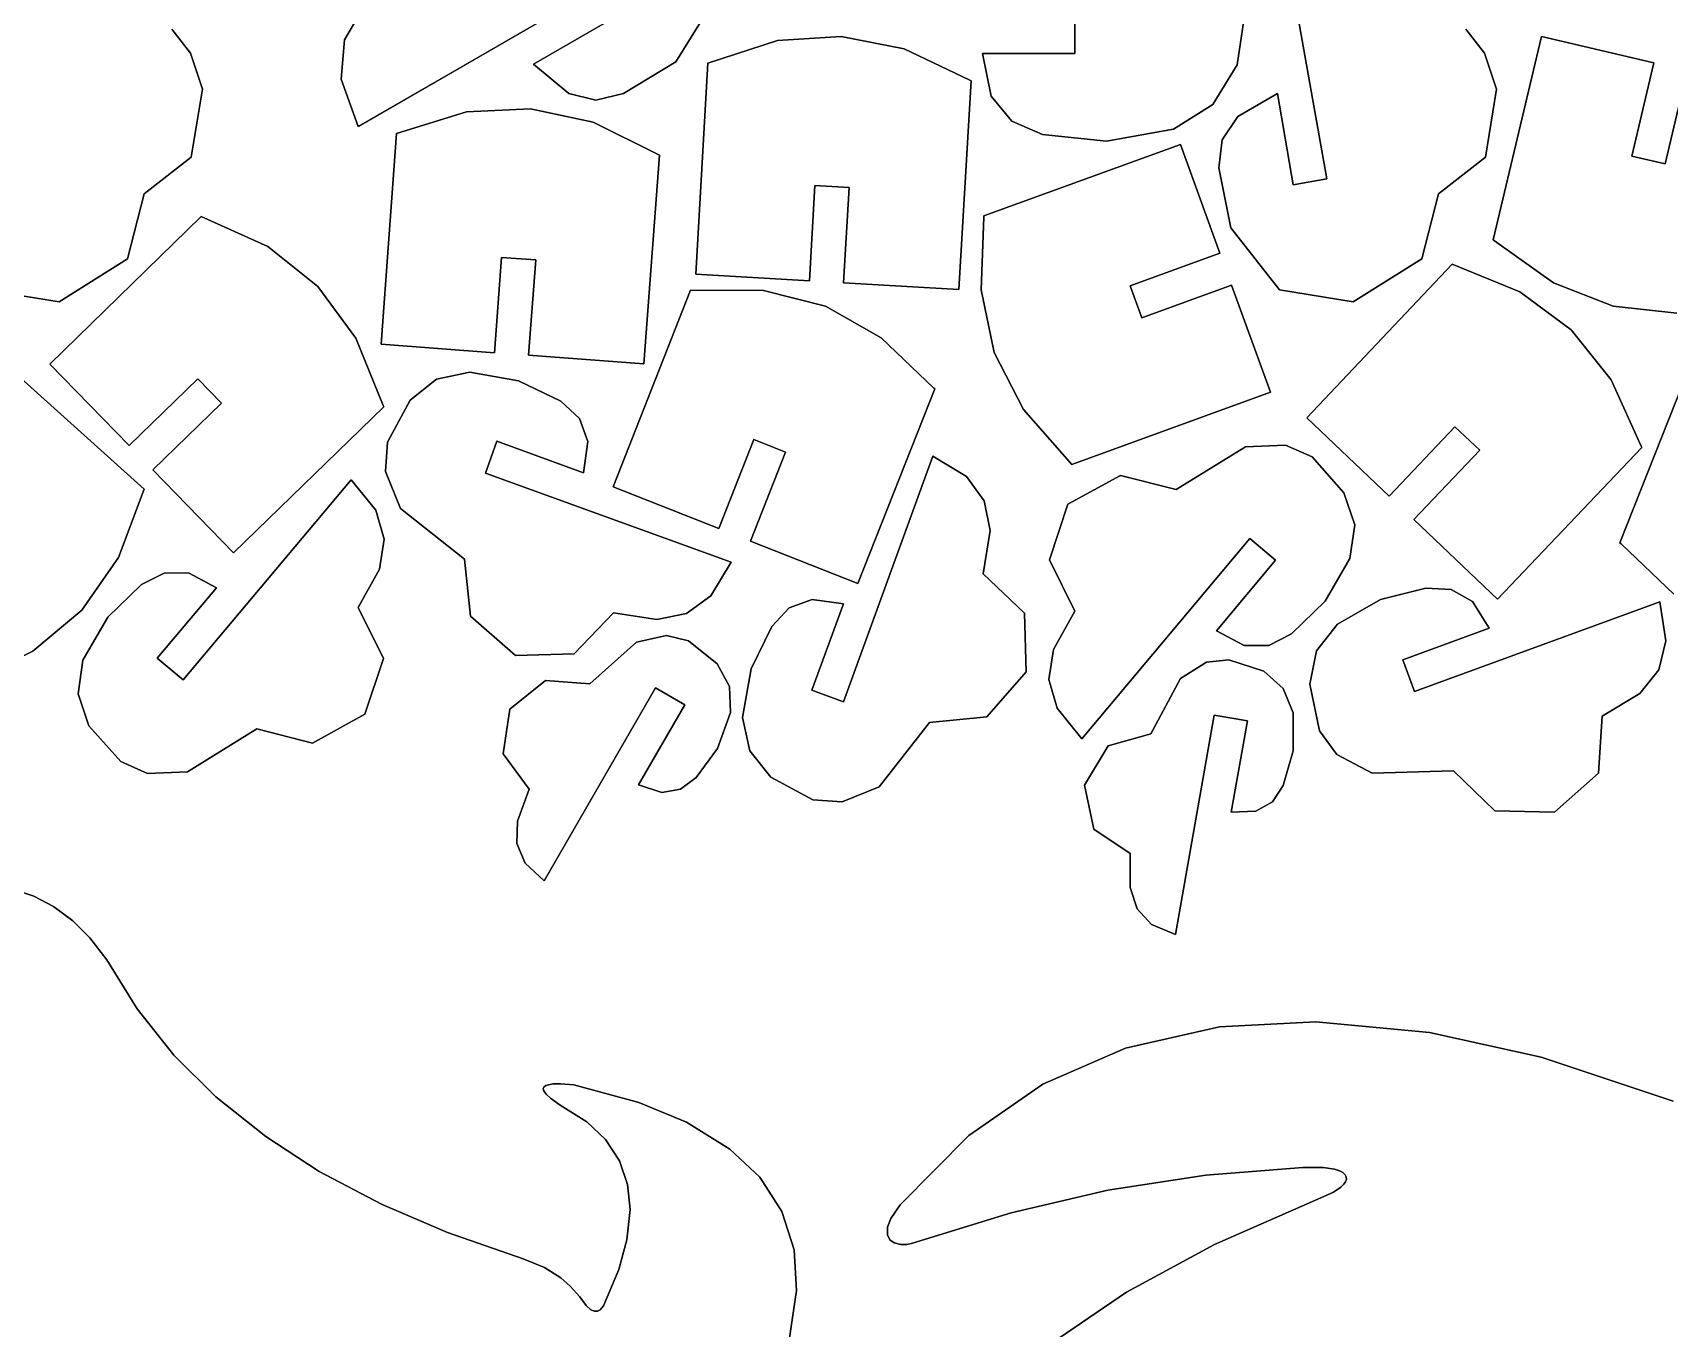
# Model space of a CAD drawing. Extents: x -1 to 600, y 1 to 926.
# Drawn here: x 190 to 326.5, y 556.4 to 664.5 of the extents above; entities that cross this region are included whole.
import ezdxf

# ---------------------------------------------------------------- set-up
doc = ezdxf.new("R2010")
doc.units = 0
doc.layers.add('EXPLORER_DEFAULT', color=253, linetype='CONTINUOUS')

# ---------------------------------------------------------------- blocks, each defined once
blk = doc.blocks.new('A_MODEL_SPACE')
at = {"layer": 'EXPLORER_DEFAULT'}
for p, q in [((293.950592, 675.004028), (297.969055, 652.335571)), ((297.969055, 652.335571), (293.950592, 675.004028)), ((217.121735, 656.695679), (237.048721, 668.224854)), ((237.048721, 668.224854), (217.121735, 656.695679)), ((217.687134, 666.835754), (215.978348, 663.922668)), ((215.978348, 663.922668), (217.687134, 666.835754)), ((243.629196, 662.097107), (247.102188, 667.683533)), ((247.102188, 667.683533), (243.629196, 662.097107)), ((291.29422, 667.265442), (290.488495, 661.84259)), ((290.488495, 661.84259), (291.29422, 667.265442)), ((238.474609, 665.763611), (231.776443, 661.910767)), ((231.776443, 661.910767), (238.474609, 665.763611)), ((276.951813, 662.789307), (276.946167, 665.630127)), ((276.946167, 665.630127), (276.951813, 662.789307)), ((203.129745, 662.811035), (201.570648, 664.830811)), ((201.570648, 664.830811), (203.129745, 662.811035)), ((215.978348, 663.922668), (215.704102, 660.645447)), ((215.704102, 660.645447), (215.978348, 663.922668)), ((252.117996, 663.866333), (246.317215, 661.983521)), ((246.317215, 661.983521), (252.117996, 663.866333)), ((257.450348, 664.223267), (252.117996, 663.866333)), ((252.117996, 663.866333), (257.450348, 664.223267)), ((262.690399, 663.17804), (257.450348, 664.223267)), ((257.450348, 664.223267), (262.690399, 663.17804)), ((311.129761, 662.811035), (309.570648, 664.830811)), ((309.570648, 664.830811), (311.129761, 662.811035)), ((315.894806, 664.223328), (311.842407, 647.232056)), ((311.842407, 647.232056), (315.894806, 664.223328)), ((325.269043, 662.002136), (315.894806, 664.223328)), ((315.894806, 664.223328), (325.269043, 662.002136)), ((204.14119, 659.815735), (203.129745, 662.811035)), ((203.129745, 662.811035), (204.14119, 659.815735)), ((268.171143, 660.564087), (262.690399, 663.17804)), ((262.690399, 663.17804), (268.171143, 660.564087)), ((269.231628, 662.796509), (276.951813, 662.789307)), ((276.951813, 662.789307), (269.231628, 662.796509)), ((269.967316, 659.229858), (269.231628, 662.796509)), ((269.231628, 662.796509), (269.967316, 659.229858)), ((312.141205, 659.815735), (311.129761, 662.811035)), ((311.129761, 662.811035), (312.141205, 659.815735)), ((231.776443, 661.910767), (234.700516, 659.468323)), ((234.700516, 659.468323), (231.776443, 661.910767)), ((239.268158, 659.453125), (243.629196, 662.097107)), ((243.629196, 662.097107), (239.268158, 659.453125)), ((246.317215, 661.983521), (245.319473, 644.363342)), ((245.319473, 644.363342), (246.317215, 661.983521)), ((290.488495, 661.84259), (288.468079, 658.532715)), ((288.468079, 658.532715), (290.488495, 661.84259)), ((323.429871, 654.236145), (325.269043, 662.002136)), ((325.269043, 662.002136), (323.429871, 654.236145)), ((328.043884, 661.344177), (326.204865, 653.578857)), ((326.204865, 653.578857), (328.043884, 661.344177)), ((203.20491, 654.137756), (204.14119, 659.815735)), ((204.14119, 659.815735), (203.20491, 654.137756)), ((215.704102, 660.645447), (217.121735, 656.695679)), ((217.121735, 656.695679), (215.704102, 660.645447)), ((267.248932, 643.086914), (268.289246, 660.523743)), ((268.289246, 660.523743), (267.248932, 643.086914)), ((268.289246, 660.523743), (268.171143, 660.564087)), ((268.171143, 660.564087), (268.289246, 660.523743)), ((311.204895, 654.137756), (312.141205, 659.815735)), ((312.141205, 659.815735), (311.204895, 654.137756)), ((234.700516, 659.468323), (236.971436, 658.892883)), ((236.971436, 658.892883), (234.700516, 659.468323)), ((236.971436, 658.892883), (239.268158, 659.453125)), ((239.268158, 659.453125), (236.971436, 658.892883)), ((271.674744, 657.14563), (269.967316, 659.229858)), ((269.967316, 659.229858), (271.674744, 657.14563)), ((288.468079, 658.532715), (285.164093, 656.46759)), ((285.164093, 656.46759), (288.468079, 658.532715)), ((293.838959, 659.449402), (290.543701, 657.537048)), ((290.543701, 657.537048), (293.838959, 659.449402)), ((295.168518, 651.837463), (293.838959, 659.449402)), ((293.838959, 659.449402), (295.168518, 651.837463)), ((226.172699, 657.915039), (220.34227, 656.12616)), ((220.34227, 656.12616), (226.172699, 657.915039)), ((231.510147, 658.185791), (226.172699, 657.915039)), ((226.172699, 657.915039), (231.510147, 658.185791)), ((236.73262, 657.05603), (231.510147, 658.185791)), ((231.510147, 658.185791), (236.73262, 657.05603)), ((242.17041, 654.353943), (236.73262, 657.05603)), ((236.73262, 657.05603), (242.17041, 654.353943)), ((274.246918, 656.038757), (271.674744, 657.14563)), ((271.674744, 657.14563), (274.246918, 656.038757)), ((290.543701, 657.537048), (289.226288, 655.599915)), ((289.226288, 655.599915), (290.543701, 657.537048)), ((220.34227, 656.12616), (219.060028, 638.524414)), ((219.060028, 638.524414), (220.34227, 656.12616)), ((279.572998, 655.490417), (274.246918, 656.038757)), ((274.246918, 656.038757), (279.572998, 655.490417)), ((285.164093, 656.46759), (279.572998, 655.490417)), ((279.572998, 655.490417), (285.164093, 656.46759)), ((289.226288, 655.599915), (288.967224, 653.250061)), ((288.967224, 653.250061), (289.226288, 655.599915)), ((240.966003, 636.89386), (242.287857, 654.311584)), ((242.287857, 654.311584), (240.966003, 636.89386)), ((242.287857, 654.311584), (242.17041, 654.353943)), ((242.17041, 654.353943), (242.287857, 654.311584)), ((285.759308, 655.188293), (269.332611, 649.247925)), ((269.332611, 649.247925), (285.759308, 655.188293)), ((289.048889, 646.133545), (285.759308, 655.188293)), ((285.759308, 655.188293), (289.048889, 646.133545)), ((326.204865, 653.578857), (323.429871, 654.236145)), ((323.429871, 654.236145), (326.204865, 653.578857)), ((199.276611, 651.080261), (203.20491, 654.137756)), ((203.20491, 654.137756), (199.276611, 651.080261)), ((288.967224, 653.250061), (289.960144, 648.247742)), ((289.960144, 648.247742), (288.967224, 653.250061)), ((307.276611, 651.080261), (311.204895, 654.137756)), ((311.204895, 654.137756), (307.276611, 651.080261)), ((254.784454, 643.812622), (255.247101, 651.779297)), ((255.247101, 651.779297), (254.784454, 643.812622)), ((255.247101, 651.779297), (258.094086, 651.613892)), ((258.094086, 651.613892), (255.247101, 651.779297)), ((258.094086, 651.613892), (257.631378, 643.646484)), ((257.631378, 643.646484), (258.094086, 651.613892)), ((297.969055, 652.335571), (295.168518, 651.837463)), ((295.168518, 651.837463), (297.969055, 652.335571)), ((197.884613, 645.644226), (199.276611, 651.080261)), ((199.276611, 651.080261), (197.884613, 645.644226)), ((305.884613, 645.644226), (307.276611, 651.080261)), ((307.276611, 651.080261), (305.884613, 645.644226)), ((204.038116, 649.203003), (191.408585, 636.875793)), ((191.408585, 636.875793), (204.038116, 649.203003)), ((209.588989, 646.676758), (204.038116, 649.203003)), ((204.038116, 649.203003), (209.588989, 646.676758)), ((269.342224, 649.123413), (269.108917, 643.055786)), ((269.108917, 643.055786), (269.342224, 649.123413)), ((269.332611, 649.247925), (269.342224, 649.123413)), ((269.342224, 649.123413), (269.332611, 649.247925)), ((289.960144, 648.247742), (294.021851, 643.073547)), ((294.021851, 643.073547), (289.960144, 648.247742)), ((213.764297, 643.34082), (209.588989, 646.676758)), ((209.588989, 646.676758), (213.764297, 643.34082)), ((281.548065, 643.407593), (289.048889, 646.133545)), ((289.048889, 646.133545), (281.548065, 643.407593)), ((311.842407, 647.232056), (311.951691, 647.171753)), ((311.951691, 647.171753), (311.842407, 647.232056)), ((311.951691, 647.171753), (316.895264, 643.645813)), ((316.895264, 643.645813), (311.951691, 647.171753)), ((192.174698, 642.065002), (197.884613, 645.644226)), ((197.884613, 645.644226), (192.174698, 642.065002)), ((228.514877, 637.820862), (229.106155, 645.779053)), ((229.106155, 645.779053), (228.514877, 637.820862)), ((229.106155, 645.779053), (231.950089, 645.567627)), ((231.950089, 645.567627), (229.106155, 645.779053)), ((231.950089, 645.567627), (231.358749, 637.608765)), ((231.358749, 637.608765), (231.950089, 645.567627)), ((308.416687, 645.204285), (296.287415, 632.384583)), ((296.287415, 632.384583), (308.416687, 645.204285)), ((300.174683, 642.065002), (305.884613, 645.644226)), ((305.884613, 645.644226), (300.174683, 642.065002)), ((314.06366, 642.900818), (308.416687, 645.204285)), ((308.416687, 645.204285), (314.06366, 642.900818)), ((216.925034, 639.032654), (213.764297, 643.34082)), ((213.764297, 643.34082), (216.925034, 639.032654)), ((245.319473, 644.363342), (254.784454, 643.812622)), ((254.784454, 643.812622), (245.319473, 644.363342)), ((257.631378, 643.646484), (267.248932, 643.086914)), ((267.248932, 643.086914), (257.631378, 643.646484)), ((282.522034, 640.727295), (281.548065, 643.407593)), ((281.548065, 643.407593), (282.522034, 640.727295)), ((290.022217, 643.453003), (282.522034, 640.727295)), ((282.522034, 640.727295), (290.022217, 643.453003)), ((293.259583, 634.54187), (290.022217, 643.453003)), ((290.022217, 643.453003), (293.259583, 634.54187)), ((316.895264, 643.645813), (321.874207, 641.706543)), ((321.874207, 641.706543), (316.895264, 643.645813)), ((186.021835, 643.073547), (192.174698, 642.065002)), ((192.174698, 642.065002), (186.021835, 643.073547)), ((244.852371, 643.047485), (238.399567, 626.621094)), ((238.399567, 626.621094), (244.852371, 643.047485)), ((250.951019, 643.023743), (244.852371, 643.047485)), ((244.852371, 643.047485), (250.951019, 643.023743)), ((256.12796, 641.696838), (250.951019, 643.023743)), ((250.951019, 643.023743), (256.12796, 641.696838)), ((269.108917, 643.055786), (270.221222, 637.829529)), ((270.221222, 637.829529), (269.108917, 643.055786)), ((294.021851, 643.073547), (300.174683, 642.065002)), ((300.174683, 642.065002), (294.021851, 643.073547)), ((318.368317, 639.733582), (314.06366, 642.900818)), ((314.06366, 642.900818), (318.368317, 639.733582)), ((260.779144, 639.066833), (256.12796, 641.696838)), ((256.12796, 641.696838), (260.779144, 639.066833)), ((321.874207, 641.706543), (327.187531, 641.13208)), ((327.187531, 641.13208), (321.874207, 641.706543)), ((321.697906, 635.554504), (318.368317, 639.733582)), ((318.368317, 639.733582), (321.697906, 635.554504)), ((199.276672, 626.433044), (186.144455, 638.223328)), ((186.144455, 638.223328), (199.276672, 626.433044)), ((219.204514, 633.404602), (216.925034, 639.032654)), ((216.925034, 639.032654), (219.204514, 633.404602)), ((219.060028, 638.524414), (228.514877, 637.820862)), ((228.514877, 637.820862), (219.060028, 638.524414)), ((265.168854, 634.871399), (260.779144, 639.066833)), ((260.779144, 639.066833), (265.168854, 634.871399)), ((270.221222, 637.829529), (272.657898, 633.073059)), ((272.657898, 633.073059), (270.221222, 637.829529)), ((328.858795, 638.186218), (322.428864, 621.944946)), ((322.428864, 621.944946), (328.858795, 638.186218)), ((191.408585, 636.875793), (198.020386, 630.080688)), ((198.020386, 630.080688), (191.408585, 636.875793)), ((231.358749, 637.608765), (240.966003, 636.89386)), ((240.966003, 636.89386), (231.358749, 637.608765)), ((198.020386, 630.080688), (203.739151, 635.646484)), ((203.739151, 635.646484), (198.020386, 630.080688)), ((203.739151, 635.646484), (205.728073, 633.602722)), ((205.728073, 633.602722), (203.739151, 635.646484)), ((221.468979, 633.852417), (223.675629, 635.613892)), ((223.675629, 635.613892), (221.468979, 633.852417)), ((223.675629, 635.613892), (226.4505, 636.204041)), ((226.4505, 636.204041), (223.675629, 635.613892)), ((226.4505, 636.204041), (230.519318, 635.480347)), ((230.519318, 635.480347), (226.4505, 636.204041)), ((230.519318, 635.480347), (234.042526, 633.769409)), ((234.042526, 633.769409), (230.519318, 635.480347)), ((324.199402, 630.021545), (321.697906, 635.554504)), ((321.697906, 635.554504), (324.199402, 630.021545)), ((219.56723, 630.342712), (221.468979, 633.852417)), ((221.468979, 633.852417), (219.56723, 630.342712)), ((234.042526, 633.769409), (235.591888, 632.32489)), ((235.591888, 632.32489), (234.042526, 633.769409)), ((258.832489, 618.55719), (265.268463, 634.796143)), ((265.268463, 634.796143), (258.832489, 618.55719)), ((265.268463, 634.796143), (265.168854, 634.871399)), ((265.168854, 634.871399), (265.268463, 634.796143)), ((276.681366, 628.489807), (293.259583, 634.54187)), ((293.259583, 634.54187), (276.681366, 628.489807)), ((205.728073, 633.602722), (200.008804, 628.036499)), ((200.008804, 628.036499), (205.728073, 633.602722)), ((206.727203, 621.131897), (219.264404, 633.295044)), ((219.264404, 633.295044), (206.727203, 621.131897)), ((219.264404, 633.295044), (219.204514, 633.404602)), ((219.204514, 633.404602), (219.264404, 633.295044)), ((272.657898, 633.073059), (276.681366, 628.489807)), ((276.681366, 628.489807), (272.657898, 633.073059)), ((296.287415, 632.384583), (303.164215, 625.857788)), ((303.164215, 625.857788), (296.287415, 632.384583)), ((235.591888, 632.32489), (236.296768, 630.401367)), ((236.296768, 630.401367), (235.591888, 632.32489)), ((303.164215, 625.857788), (308.657104, 631.646606)), ((308.657104, 631.646606), (303.164215, 625.857788)), ((308.657104, 631.646606), (310.725739, 629.683594)), ((310.725739, 629.683594), (308.657104, 631.646606)), ((219.401611, 627.901978), (219.56723, 630.342712)), ((219.56723, 630.342712), (219.401611, 627.901978)), ((228.71608, 630.427917), (227.755966, 627.778015)), ((227.755966, 627.778015), (228.71608, 630.427917)), ((235.936951, 627.794128), (228.71608, 630.427917)), ((228.71608, 630.427917), (235.936951, 627.794128)), ((236.296768, 630.401367), (235.936951, 627.794128)), ((235.936951, 627.794128), (236.296768, 630.401367)), ((247.218674, 623.140808), (250.147186, 630.564148)), ((250.147186, 630.564148), (247.218674, 623.140808)), ((250.147186, 630.564148), (252.799957, 629.517517)), ((252.799957, 629.517517), (250.147186, 630.564148)), ((285.384491, 626.399353), (291.178223, 629.977417)), ((291.178223, 629.977417), (285.384491, 626.399353)), ((291.178223, 629.977417), (294.509155, 630.117493)), ((294.509155, 630.117493), (291.178223, 629.977417)), ((294.509155, 630.117493), (296.746063, 629.127136)), ((296.746063, 629.127136), (294.509155, 630.117493)), ((310.725739, 629.683594), (305.232361, 623.894287)), ((305.232361, 623.894287), (310.725739, 629.683594)), ((312.220032, 617.262329), (324.26358, 629.91449)), ((324.26358, 629.91449), (312.220032, 617.262329)), ((324.26358, 629.91449), (324.199402, 630.021545)), ((324.199402, 630.021545), (324.26358, 629.91449)), ((252.799957, 629.517517), (249.871201, 622.093567)), ((249.871201, 622.093567), (252.799957, 629.517517)), ((257.6427, 608.68457), (265.090057, 629.176453)), ((265.090057, 629.176453), (257.6427, 608.68457)), ((265.090057, 629.176453), (267.901794, 627.484497)), ((267.901794, 627.484497), (265.090057, 629.176453)), ((296.746063, 629.127136), (299.393677, 626.139648)), ((299.393677, 626.139648), (296.746063, 629.127136)), ((200.008804, 628.036499), (206.727203, 621.131897)), ((206.727203, 621.131897), (200.008804, 628.036499)), ((202.527267, 610.514343), (216.534119, 627.223328)), ((216.534119, 627.223328), (202.527267, 610.514343)), ((216.534119, 627.223328), (218.597626, 624.671692)), ((218.597626, 624.671692), (216.534119, 627.223328)), ((220.672546, 624.819824), (219.401611, 627.901978)), ((219.401611, 627.901978), (220.672546, 624.819824)), ((227.755966, 627.778015), (248.247879, 620.330627)), ((248.247879, 620.330627), (227.755966, 627.778015)), ((267.901794, 627.484497), (269.376892, 625.467957)), ((269.376892, 625.467957), (267.901794, 627.484497)), ((276.361053, 625.174438), (280.736938, 627.580505)), ((280.736938, 627.580505), (276.361053, 625.174438)), ((280.736938, 627.580505), (285.384491, 626.399353)), ((285.384491, 626.399353), (280.736938, 627.580505)), ((197.121506, 620.727844), (199.276672, 626.433044)), ((199.276672, 626.433044), (197.121506, 620.727844)), ((238.399567, 626.621094), (247.218674, 623.140808)), ((247.218674, 623.140808), (238.399567, 626.621094)), ((299.393677, 626.139648), (300.29422, 623.463623)), ((300.29422, 623.463623), (299.393677, 626.139648)), ((218.597626, 624.671692), (219.294067, 622.272278)), ((219.294067, 622.272278), (218.597626, 624.671692)), ((226.016357, 620.599243), (220.672546, 624.819824)), ((220.672546, 624.819824), (226.016357, 620.599243)), ((269.376892, 625.467957), (269.871765, 622.984802)), ((269.871765, 622.984802), (269.376892, 625.467957)), ((274.827301, 620.522522), (276.361053, 625.174438)), ((276.361053, 625.174438), (274.827301, 620.522522)), ((269.871765, 622.984802), (269.303162, 619.362366)), ((269.303162, 619.362366), (269.871765, 622.984802)), ((300.29422, 623.463623), (299.899719, 620.654236)), ((299.899719, 620.654236), (300.29422, 623.463623)), ((305.232361, 623.894287), (312.220032, 617.262329)), ((312.220032, 617.262329), (305.232361, 623.894287)), ((219.294067, 622.272278), (218.909805, 619.769531)), ((218.909805, 619.769531), (219.294067, 622.272278)), ((249.871201, 622.093567), (258.832489, 618.55719)), ((258.832489, 618.55719), (249.871201, 622.093567)), ((291.535309, 622.309387), (277.528473, 605.600464)), ((277.528473, 605.600464), (291.535309, 622.309387)), ((293.697021, 620.500854), (291.535309, 622.309387)), ((291.535309, 622.309387), (293.697021, 620.500854)), ((322.428864, 621.944946), (322.528473, 621.86969)), ((322.528473, 621.86969), (322.428864, 621.944946)), ((322.528473, 621.86969), (326.919739, 617.675903)), ((326.919739, 617.675903), (322.528473, 621.86969)), ((194.067795, 616.341919), (197.121506, 620.727844)), ((197.121506, 620.727844), (194.067795, 616.341919)), ((226.496017, 615.828003), (226.016357, 620.599243)), ((226.016357, 620.599243), (226.496017, 615.828003)), ((248.247879, 620.330627), (246.555908, 617.518921)), ((246.555908, 617.518921), (248.247879, 620.330627)), ((276.926025, 616.263672), (274.827301, 620.522522)), ((274.827301, 620.522522), (276.926025, 616.263672)), ((288.752411, 614.616272), (293.697021, 620.500854)), ((293.697021, 620.500854), (288.752411, 614.616272)), ((299.899719, 620.654236), (297.828003, 617.078369)), ((297.828003, 617.078369), (299.899719, 620.654236)), ((199.047333, 618.470947), (200.934631, 619.432861)), ((200.934631, 619.432861), (199.047333, 618.470947)), ((200.934631, 619.432861), (202.983231, 619.437317)), ((202.983231, 619.437317), (200.934631, 619.432861)), ((202.983231, 619.437317), (205.310165, 618.207458)), ((205.310165, 618.207458), (202.983231, 619.437317)), ((218.909805, 619.769531), (217.136551, 616.56012)), ((217.136551, 616.56012), (218.909805, 619.769531)), ((269.303162, 619.362366), (272.731964, 616.078186)), ((272.731964, 616.078186), (269.303162, 619.362366)), ((196.234573, 615.745422), (199.047333, 618.470947)), ((199.047333, 618.470947), (196.234573, 615.745422)), ((205.310165, 618.207458), (200.365555, 612.322876)), ((200.365555, 612.322876), (205.310165, 618.207458)), ((246.555908, 617.518921), (244.539368, 616.043823)), ((244.539368, 616.043823), (246.555908, 617.518921)), ((302.437958, 617.22583), (306.236664, 618.179871)), ((306.236664, 618.179871), (302.437958, 617.22583)), ((306.236664, 618.179871), (308.35202, 618.069214)), ((308.35202, 618.069214), (306.236664, 618.179871)), ((308.35202, 618.069214), (310.128418, 617.048828)), ((310.128418, 617.048828), (308.35202, 618.069214)), ((189.977127, 612.904297), (194.067795, 616.341919)), ((194.067795, 616.341919), (189.977127, 612.904297)), ((217.136551, 616.56012), (219.235275, 612.301208)), ((219.235275, 612.301208), (217.136551, 616.56012)), ((238.433777, 616.117554), (235.149551, 612.688721)), ((235.149551, 612.688721), (238.433777, 616.117554)), ((242.056168, 615.54895), (238.433777, 616.117554)), ((238.433777, 616.117554), (242.056168, 615.54895)), ((244.539368, 616.043823), (242.056168, 615.54895)), ((242.056168, 615.54895), (244.539368, 616.043823)), ((251.651306, 614.97113), (253.09581, 616.520508)), ((253.09581, 616.520508), (251.651306, 614.97113)), ((253.09581, 616.520508), (255.019333, 617.225403)), ((255.019333, 617.225403), (253.09581, 616.520508)), ((257.626556, 616.86554), (254.992798, 609.644714)), ((254.992798, 609.644714), (257.626556, 616.86554)), ((255.019333, 617.225403), (257.626556, 616.86554)), ((257.626556, 616.86554), (255.019333, 617.225403)), ((272.731964, 616.078186), (272.881744, 611.18219)), ((272.881744, 611.18219), (272.731964, 616.078186)), ((275.152802, 613.054199), (276.926025, 616.263672)), ((276.926025, 616.263672), (275.152802, 613.054199)), ((297.828003, 617.078369), (295.015259, 614.352783)), ((295.015259, 614.352783), (297.828003, 617.078369)), ((298.855835, 615.164917), (302.437958, 617.22583)), ((302.437958, 617.22583), (298.855835, 615.164917)), ((305.272064, 609.549316), (325.756836, 617.016235)), ((325.756836, 617.016235), (305.272064, 609.549316)), ((310.128418, 617.048828), (311.528687, 614.820312)), ((311.528687, 614.820312), (310.128418, 617.048828)), ((325.756836, 617.016235), (326.268066, 613.774719)), ((326.268066, 613.774719), (325.756836, 617.016235)), ((194.162857, 612.169495), (196.234573, 615.745422)), ((196.234573, 615.745422), (194.162857, 612.169495)), ((230.253586, 612.53894), (226.496017, 615.828003)), ((226.496017, 615.828003), (230.253586, 612.53894)), ((249.940384, 611.447937), (251.651306, 614.97113)), ((251.651306, 614.97113), (249.940384, 611.447937)), ((291.079346, 613.386414), (288.752411, 614.616272)), ((288.752411, 614.616272), (291.079346, 613.386414)), ((297.109497, 612.929138), (298.855835, 615.164917)), ((298.855835, 615.164917), (297.109497, 612.929138)), ((311.528687, 614.820312), (304.30423, 612.19635)), ((304.30423, 612.19635), (311.528687, 614.820312)), ((236.451019, 610.191345), (240.359329, 613.673279)), ((240.359329, 613.673279), (236.451019, 610.191345)), ((240.359329, 613.673279), (242.862198, 614.223999)), ((242.862198, 614.223999), (240.359329, 613.673279)), ((242.862198, 614.223999), (244.687759, 613.772827)), ((244.687759, 613.772827), (242.862198, 614.223999)), ((244.687759, 613.772827), (247.09082, 611.864685)), ((247.09082, 611.864685), (244.687759, 613.772827)), ((293.12796, 613.39093), (291.079346, 613.386414)), ((291.079346, 613.386414), (293.12796, 613.39093)), ((295.015259, 614.352783), (293.12796, 613.39093)), ((293.12796, 613.39093), (295.015259, 614.352783)), ((326.268066, 613.774719), (325.671478, 611.348511)), ((325.671478, 611.348511), (326.268066, 613.774719)), ((184.511414, 610.259094), (189.977127, 612.904297)), ((189.977127, 612.904297), (184.511414, 610.259094)), ((193.768356, 609.360107), (194.162857, 612.169495)), ((194.162857, 612.169495), (193.768356, 609.360107)), ((200.365555, 612.322876), (202.527267, 610.514343)), ((202.527267, 610.514343), (200.365555, 612.322876)), ((219.235275, 612.301208), (217.701523, 607.649292)), ((217.701523, 607.649292), (219.235275, 612.301208)), ((235.149551, 612.688721), (230.253586, 612.53894)), ((230.253586, 612.53894), (235.149551, 612.688721)), ((247.09082, 611.864685), (248.129745, 609.959106)), ((248.129745, 609.959106), (247.09082, 611.864685)), ((274.768524, 610.551514), (275.152802, 613.054199)), ((275.152802, 613.054199), (274.768524, 610.551514)), ((285.76358, 610.628235), (287.927155, 612.00177)), ((287.927155, 612.00177), (285.76358, 610.628235)), ((287.927155, 612.00177), (289.796936, 612.202209)), ((289.796936, 612.202209), (287.927155, 612.00177)), ((289.796936, 612.202209), (292.707672, 611.231018)), ((292.707672, 611.231018), (289.796936, 612.202209)), ((296.551392, 610.161377), (297.109497, 612.929138)), ((297.109497, 612.929138), (296.551392, 610.161377)), ((304.30423, 612.19635), (305.272064, 609.549316)), ((305.272064, 609.549316), (304.30423, 612.19635)), ((249.216629, 607.379089), (249.940384, 611.447937)), ((249.940384, 611.447937), (249.216629, 607.379089)), ((272.881744, 611.18219), (269.592682, 607.424622)), ((269.592682, 607.424622), (272.881744, 611.18219)), ((275.464966, 608.152039), (274.768524, 610.551514)), ((274.768524, 610.551514), (275.464966, 608.152039)), ((283.28186, 606.019531), (285.76358, 610.628235)), ((285.76358, 610.628235), (283.28186, 606.019531)), ((292.707672, 611.231018), (294.335693, 609.795715)), ((294.335693, 609.795715), (292.707672, 611.231018)), ((325.671478, 611.348511), (324.087341, 609.373291)), ((324.087341, 609.373291), (325.671478, 611.348511)), ((194.6689, 606.684082), (193.768356, 609.360107)), ((193.768356, 609.360107), (194.6689, 606.684082)), ((229.783646, 608.05957), (232.775085, 610.465088)), ((232.775085, 610.465088), (229.783646, 608.05957)), ((241.946503, 609.854187), (232.660965, 593.755127)), ((232.660965, 593.755127), (241.946503, 609.854187)), ((232.775085, 610.465088), (236.451019, 610.191345)), ((236.451019, 610.191345), (232.775085, 610.465088)), ((244.391586, 608.446167), (241.946503, 609.854187)), ((241.946503, 609.854187), (244.391586, 608.446167)), ((248.129745, 609.959106), (248.2061, 607.779724)), ((248.2061, 607.779724), (248.129745, 609.959106)), ((254.992798, 609.644714), (257.6427, 608.68457)), ((257.6427, 608.68457), (254.992798, 609.644714)), ((294.335693, 609.795715), (295.152863, 607.773865)), ((295.152863, 607.773865), (294.335693, 609.795715)), ((297.350555, 606.250366), (296.551392, 610.161377)), ((296.551392, 610.161377), (297.350555, 606.250366)), ((324.087341, 609.373291), (320.94693, 607.480408)), ((320.94693, 607.480408), (324.087341, 609.373291)), ((229.24353, 604.333313), (229.783646, 608.05957)), ((229.783646, 608.05957), (229.24353, 604.333313)), ((240.521439, 601.750916), (244.391586, 608.446167)), ((244.391586, 608.446167), (240.521439, 601.750916)), ((248.2061, 607.779724), (247.115097, 604.796204)), ((247.115097, 604.796204), (248.2061, 607.779724)), ((277.528473, 605.600464), (275.464966, 608.152039)), ((275.464966, 608.152039), (277.528473, 605.600464)), ((295.152863, 607.773865), (295.148071, 604.597107)), ((295.148071, 604.597107), (295.152863, 607.773865)), ((197.316528, 603.696655), (194.6689, 606.684082)), ((194.6689, 606.684082), (197.316528, 603.696655)), ((208.678085, 606.424377), (202.884369, 602.846375)), ((202.884369, 602.846375), (208.678085, 606.424377)), ((213.325638, 605.243286), (208.678085, 606.424377)), ((208.678085, 606.424377), (213.325638, 605.243286)), ((217.701523, 607.649292), (213.325638, 605.243286)), ((213.325638, 605.243286), (217.701523, 607.649292)), ((249.806778, 604.604248), (249.216629, 607.379089)), ((249.216629, 607.379089), (249.806778, 604.604248)), ((264.821442, 606.944946), (260.600861, 601.601135)), ((260.600861, 601.601135), (264.821442, 606.944946)), ((269.592682, 607.424622), (264.821442, 606.944946)), ((264.821442, 606.944946), (269.592682, 607.424622)), ((288.561249, 607.582275), (285.341888, 589.27832)), ((285.341888, 589.27832), (288.561249, 607.582275)), ((291.340454, 607.095459), (288.561249, 607.582275)), ((288.561249, 607.582275), (291.340454, 607.095459)), ((289.993591, 599.480347), (291.340454, 607.095459)), ((291.340454, 607.095459), (289.993591, 599.480347)), ((320.94693, 607.480408), (320.635071, 602.742737)), ((320.635071, 602.742737), (320.94693, 607.480408)), ((279.733978, 605.019592), (283.28186, 606.019531)), ((283.28186, 606.019531), (279.733978, 605.019592)), ((298.792572, 604.27417), (297.350555, 606.250366)), ((297.350555, 606.250366), (298.792572, 604.27417)), ((199.553421, 602.706238), (197.316528, 603.696655)), ((197.316528, 603.696655), (199.553421, 602.706238)), ((231.400787, 601.389404), (229.24353, 604.333313)), ((229.24353, 604.333313), (231.400787, 601.389404)), ((247.115097, 604.796204), (245.345734, 602.356201)), ((245.345734, 602.356201), (247.115097, 604.796204)), ((251.568268, 602.397583), (249.806778, 604.604248)), ((249.806778, 604.604248), (251.568268, 602.397583)), ((277.745697, 601.736023), (279.733978, 605.019592)), ((279.733978, 605.019592), (277.745697, 601.736023)), ((295.148071, 604.597107), (294.319946, 601.699097)), ((294.319946, 601.699097), (295.148071, 604.597107)), ((301.747314, 602.730042), (298.792572, 604.27417)), ((298.792572, 604.27417), (301.747314, 602.730042)), ((202.884369, 602.846375), (199.553421, 602.706238)), ((199.553421, 602.706238), (202.884369, 602.846375)), ((245.345734, 602.356201), (244.042816, 601.381104)), ((244.042816, 601.381104), (245.345734, 602.356201)), ((255.078003, 600.49585), (251.568268, 602.397583)), ((251.568268, 602.397583), (255.078003, 600.49585)), ((308.553833, 602.931885), (301.747314, 602.730042)), ((301.747314, 602.730042), (308.553833, 602.931885)), ((311.98819, 599.585205), (308.553833, 602.931885)), ((308.553833, 602.931885), (311.98819, 599.585205)), ((320.635071, 602.742737), (316.980835, 599.480957)), ((316.980835, 599.480957), (320.635071, 602.742737)), ((230.430161, 598.717346), (231.400787, 601.389404)), ((231.400787, 601.389404), (230.430161, 598.717346)), ((242.484329, 601.111938), (240.521439, 601.750916)), ((240.521439, 601.750916), (242.484329, 601.111938)), ((244.042816, 601.381104), (242.484329, 601.111938)), ((242.484329, 601.111938), (244.042816, 601.381104)), ((260.600861, 601.601135), (257.518738, 600.3302)), ((257.518738, 600.3302), (260.600861, 601.601135)), ((278.512604, 598.049683), (277.745697, 601.736023)), ((277.745697, 601.736023), (278.512604, 598.049683)), ((294.319946, 601.699097), (293.429077, 600.337219)), ((293.429077, 600.337219), (294.319946, 601.699097)), ((257.518738, 600.3302), (255.078003, 600.49585)), ((255.078003, 600.49585), (257.518738, 600.3302)), ((293.429077, 600.337219), (292.056671, 599.551208)), ((292.056671, 599.551208), (293.429077, 600.337219)), ((316.980835, 599.480957), (311.98819, 599.585205)), ((311.98819, 599.585205), (316.980835, 599.480957)), ((230.375168, 596.866638), (230.430161, 598.717346)), ((230.430161, 598.717346), (230.375168, 596.866638)), ((292.056671, 599.551208), (289.993591, 599.480347)), ((289.993591, 599.480347), (292.056671, 599.551208)), ((231.070862, 595.214661), (230.375168, 596.866638)), ((230.375168, 596.866638), (231.070862, 595.214661)), ((281.546631, 596.021179), (278.512604, 598.049683)), ((278.512604, 598.049683), (281.546631, 596.021179)), ((281.548462, 593.178223), (281.546631, 596.021179)), ((281.546631, 596.021179), (281.548462, 593.178223)), ((232.660965, 593.755127), (231.070862, 595.214661)), ((231.070862, 595.214661), (232.660965, 593.755127)), ((190.064545, 592.470703), (188.306717, 593.037842)), ((188.306717, 593.037842), (190.064545, 592.470703)), ((282.129761, 591.420349), (281.548462, 593.178223)), ((281.548462, 593.178223), (282.129761, 591.420349)), ((191.703308, 591.615051), (190.064545, 592.470703)), ((190.064545, 592.470703), (191.703308, 591.615051)), ((193.307434, 590.416748), (191.703308, 591.615051)), ((191.703308, 591.615051), (193.307434, 590.416748)), ((283.34848, 590.105957), (282.129761, 591.420349)), ((282.129761, 591.420349), (283.34848, 590.105957)), ((194.725708, 588.994568), (193.307434, 590.416748)), ((193.307434, 590.416748), (194.725708, 588.994568)), ((285.341888, 589.27832), (283.34848, 590.105957)), ((283.34848, 590.105957), (285.341888, 589.27832)), ((196.150452, 587.147949), (194.725708, 588.994568)), ((194.725708, 588.994568), (196.150452, 587.147949)), ((198.676819, 583.061157), (196.150452, 587.147949)), ((196.150452, 587.147949), (198.676819, 583.061157)), ((201.752594, 579.205261), (198.676819, 583.061157)), ((198.676819, 583.061157), (201.752594, 579.205261)), ((297.055847, 581.9823), (289.000763, 581.553406)), ((289.000763, 581.553406), (297.055847, 581.9823)), ((306.533417, 581.084167), (297.055847, 581.9823)), ((297.055847, 581.9823), (306.533417, 581.084167)), ((289.000763, 581.553406), (281.169556, 579.770752)), ((281.169556, 579.770752), (289.000763, 581.553406)), ((315.860565, 579.014343), (306.533417, 581.084167)), ((306.533417, 581.084167), (315.860565, 579.014343)), ((205.253616, 575.724976), (201.752594, 579.205261)), ((201.752594, 579.205261), (205.253616, 575.724976)), ((281.169556, 579.770752), (274.275299, 576.763306)), ((274.275299, 576.763306), (281.169556, 579.770752)), ((326.87326, 575.355469), (315.860565, 579.014343)), ((315.860565, 579.014343), (326.87326, 575.355469)), ((232.621857, 576.535889), (232.583374, 576.42572)), ((232.583374, 576.42572), (232.621857, 576.535889)), ((232.583374, 576.42572), (232.601151, 576.282227)), ((232.601151, 576.282227), (232.583374, 576.42572)), ((232.805496, 576.67572), (232.621857, 576.535889)), ((232.621857, 576.535889), (232.805496, 576.67572)), ((233.390747, 576.791687), (232.805496, 576.67572)), ((232.805496, 576.67572), (233.390747, 576.791687)), ((234.016937, 576.799255), (233.390747, 576.791687)), ((233.390747, 576.791687), (234.016937, 576.799255)), ((235.129593, 576.711975), (234.016937, 576.799255)), ((234.016937, 576.799255), (235.129593, 576.711975)), ((240.542343, 575.236755), (235.129593, 576.711975)), ((235.129593, 576.711975), (240.542343, 575.236755)), ((274.275299, 576.763306), (268.084137, 572.488037)), ((268.084137, 572.488037), (274.275299, 576.763306)), ((209.412842, 572.398987), (205.253616, 575.724976)), ((205.253616, 575.724976), (209.412842, 572.398987)), ((232.601151, 576.282227), (232.668472, 576.14447)), ((232.668472, 576.14447), (232.601151, 576.282227)), ((232.668472, 576.14447), (232.822922, 575.944702)), ((232.822922, 575.944702), (232.668472, 576.14447)), ((232.822922, 575.944702), (233.19368, 575.597473)), ((233.19368, 575.597473), (232.822922, 575.944702)), ((233.19368, 575.597473), (233.993958, 575.018066)), ((233.993958, 575.018066), (233.19368, 575.597473)), ((233.993958, 575.018066), (236.209747, 573.623779)), ((236.209747, 573.623779), (233.993958, 575.018066)), ((244.522232, 573.599365), (240.542343, 575.236755)), ((240.542343, 575.236755), (244.522232, 573.599365)), ((236.209747, 573.623779), (237.761581, 572.155762)), ((237.761581, 572.155762), (236.209747, 573.623779)), ((213.885956, 569.497681), (209.412842, 572.398987)), ((209.412842, 572.398987), (213.885956, 569.497681)), ((248.156738, 571.362488), (244.522232, 573.599365)), ((244.522232, 573.599365), (248.156738, 571.362488)), ((268.084137, 572.488037), (262.356964, 566.713867)), ((262.356964, 566.713867), (268.084137, 572.488037)), ((237.761581, 572.155762), (238.928299, 570.385498)), ((238.928299, 570.385498), (237.761581, 572.155762)), ((250.646912, 569.012329), (248.156738, 571.362488)), ((248.156738, 571.362488), (250.646912, 569.012329)), ((238.928299, 570.385498), (239.618652, 568.409973)), ((239.618652, 568.409973), (238.928299, 570.385498)), ((287.880768, 569.183228), (295.970123, 569.811768)), ((295.970123, 569.811768), (287.880768, 569.183228)), ((295.970123, 569.811768), (297.6539, 569.810364)), ((297.6539, 569.810364), (295.970123, 569.811768)), ((297.6539, 569.810364), (298.61441, 569.671082)), ((298.61441, 569.671082), (297.6539, 569.810364)), ((298.61441, 569.671082), (299.03598, 569.538635)), ((299.03598, 569.538635), (298.61441, 569.671082)), ((299.03598, 569.538635), (299.298218, 569.40271)), ((299.298218, 569.40271), (299.03598, 569.538635)), ((219.13121, 566.729065), (213.885956, 569.497681)), ((213.885956, 569.497681), (219.13121, 566.729065)), ((239.618652, 568.409973), (239.829498, 566.31427)), ((239.829498, 566.31427), (239.618652, 568.409973)), ((252.479706, 566.156311), (250.646912, 569.012329)), ((250.646912, 569.012329), (252.479706, 566.156311)), ((279.698334, 567.916321), (287.880768, 569.183228)), ((287.880768, 569.183228), (279.698334, 567.916321)), ((299.134613, 568.164185), (298.515472, 567.747681)), ((298.515472, 567.747681), (299.134613, 568.164185)), ((299.389893, 568.414612), (299.134613, 568.164185)), ((299.134613, 568.164185), (299.389893, 568.414612)), ((299.298218, 569.40271), (299.501617, 569.219543)), ((299.501617, 569.219543), (299.298218, 569.40271)), ((299.530121, 568.619324), (299.389893, 568.414612)), ((299.389893, 568.414612), (299.530121, 568.619324)), ((299.501617, 569.219543), (299.594025, 569.042175)), ((299.594025, 569.042175), (299.501617, 569.219543)), ((299.605927, 568.849731), (299.530121, 568.619324)), ((299.530121, 568.619324), (299.605927, 568.849731)), ((299.594025, 569.042175), (299.605927, 568.849731)), ((299.605927, 568.849731), (299.594025, 569.042175)), ((271.630524, 566.046387), (279.698334, 567.916321)), ((279.698334, 567.916321), (271.630524, 566.046387)), ((297.461792, 567.276306), (288.586761, 563.394714)), ((288.586761, 563.394714), (297.461792, 567.276306)), ((298.515472, 567.747681), (297.461792, 567.276306)), ((297.461792, 567.276306), (298.515472, 567.747681)), ((224.586746, 564.388062), (219.13121, 566.729065)), ((219.13121, 566.729065), (224.586746, 564.388062)), ((239.829498, 566.31427), (239.56514, 563.78064)), ((239.56514, 563.78064), (239.829498, 566.31427)), ((253.503616, 562.950745), (252.479706, 566.156311)), ((252.479706, 566.156311), (253.503616, 562.950745)), ((261.585846, 565.561035), (261.30426, 564.826477)), ((261.30426, 564.826477), (261.585846, 565.561035)), ((262.356964, 566.713867), (261.585846, 565.561035)), ((261.585846, 565.561035), (262.356964, 566.713867)), ((263.384155, 563.502136), (271.630524, 566.046387)), ((271.630524, 566.046387), (263.384155, 563.502136)), ((230.907684, 562.195435), (224.586746, 564.388062)), ((224.586746, 564.388062), (230.907684, 562.195435)), ((261.30426, 564.826477), (261.295166, 564.198975)), ((261.295166, 564.198975), (261.30426, 564.826477)), ((261.295166, 564.198975), (261.510559, 563.778625)), ((261.510559, 563.778625), (261.295166, 564.198975)), ((239.56514, 563.78064), (238.881989, 561.305542)), ((238.881989, 561.305542), (239.56514, 563.78064)), ((253.712875, 559.564331), (253.503616, 562.950745)), ((253.503616, 562.950745), (253.712875, 559.564331)), ((261.510559, 563.778625), (261.851898, 563.538391)), ((261.851898, 563.538391), (261.510559, 563.778625)), ((261.851898, 563.538391), (262.39682, 563.395386)), ((262.39682, 563.395386), (261.851898, 563.538391)), ((262.39682, 563.395386), (262.911926, 563.396057)), ((262.911926, 563.396057), (262.39682, 563.395386)), ((262.911926, 563.396057), (263.384155, 563.502136)), ((263.384155, 563.502136), (262.911926, 563.396057)), ((288.586761, 563.394714), (281.244049, 559.401062)), ((281.244049, 559.401062), (288.586761, 563.394714)), ((232.678024, 561.468567), (230.907684, 562.195435)), ((230.907684, 562.195435), (232.678024, 561.468567)), ((234.040771, 560.618042), (232.678024, 561.468567)), ((232.678024, 561.468567), (234.040771, 560.618042)), ((234.834747, 559.925964), (234.040771, 560.618042)), ((234.040771, 560.618042), (234.834747, 559.925964)), ((238.881989, 561.305542), (237.601074, 558.2677)), ((237.601074, 558.2677), (238.881989, 561.305542)), ((235.634872, 559.027283), (234.834747, 559.925964)), ((234.834747, 559.925964), (235.634872, 559.027283)), ((236.166718, 558.291382), (235.634872, 559.027283)), ((235.634872, 559.027283), (236.166718, 558.291382)), ((253.092361, 555.414734), (253.712875, 559.564331)), ((253.712875, 559.564331), (253.092361, 555.414734)), ((281.244049, 559.401062), (274.344604, 554.708252)), ((274.344604, 554.708252), (281.244049, 559.401062)), ((236.554169, 557.950623), (236.166718, 558.291382)), ((236.166718, 558.291382), (236.554169, 557.950623)), ((236.854828, 557.819336), (236.554169, 557.950623)), ((236.554169, 557.950623), (236.854828, 557.819336)), ((237.092346, 557.816406), (236.854828, 557.819336)), ((236.854828, 557.819336), (237.092346, 557.816406)), ((237.334091, 557.940002), (237.092346, 557.816406)), ((237.092346, 557.816406), (237.334091, 557.940002)), ((237.601074, 558.2677), (237.334091, 557.940002)), ((237.334091, 557.940002), (237.601074, 558.2677))]:
    blk.add_line(p, q, dxfattribs=at)

msp = doc.modelspace()

# ---------------------------------------------------------------- block references
at = {"layer": 'EXPLORER_DEFAULT'}
msp.add_blockref('A_MODEL_SPACE', (0, 0), dxfattribs=at)

doc.saveas('drawing.dxf')
